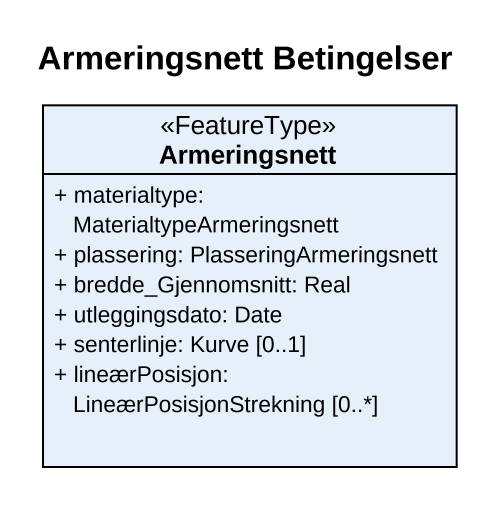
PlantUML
@startuml
title Armeringsnett Betingelser
hide circle
hide empty members
skinparam classAttributeIconSize 0
class Armeringsnett <<FeatureType>> {
  + materialtype: MaterialtypeArmeringsnett
  + plassering: PlasseringArmeringsnett
  + bredde_Gjennomsnitt: Real
  + utleggingsdato: Date
  + senterlinje: Kurve [0..1]
  + lineærPosisjon: LineærPosisjonStrekning [0..*]
}
@enduml
